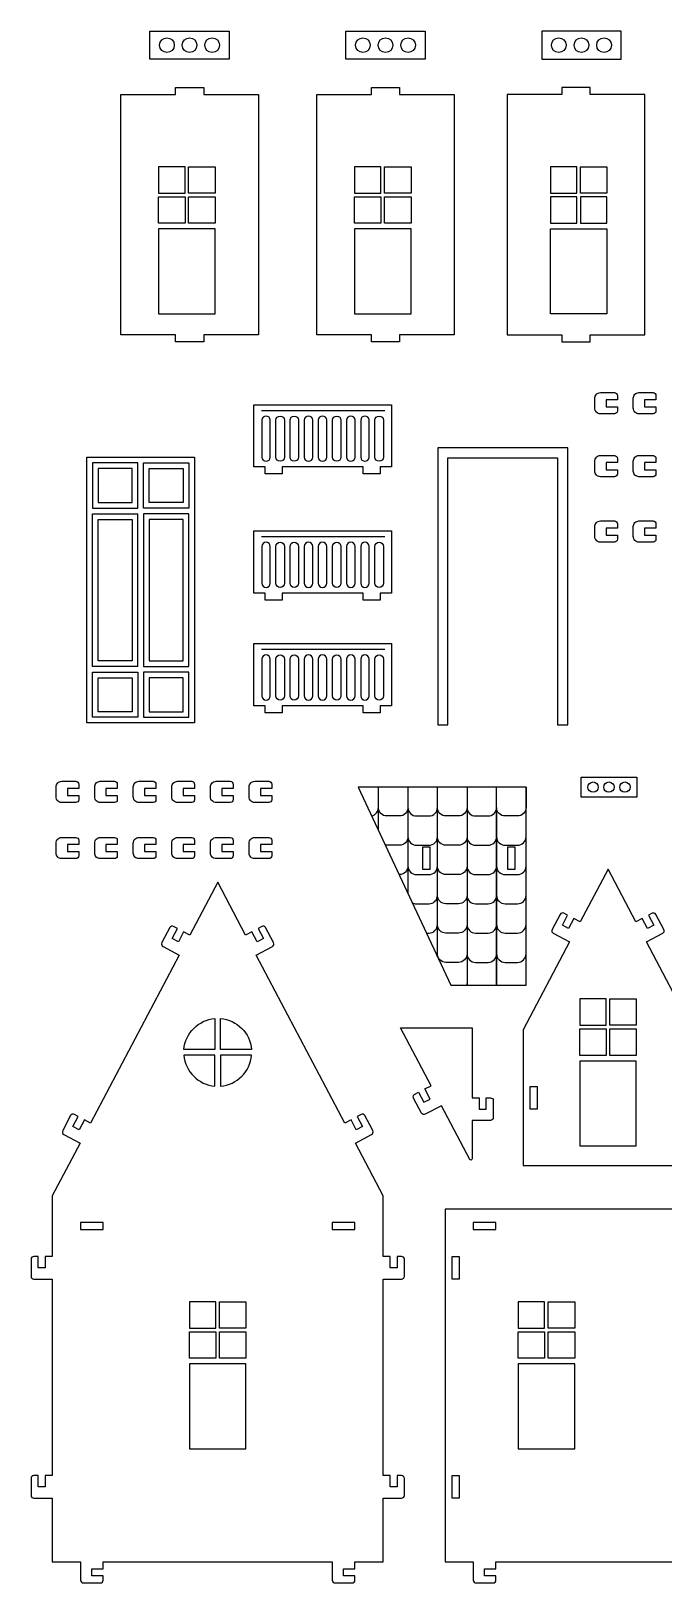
# Model space of a CAD drawing. Extents: x -605 to 415, y -428 to 236.
# Drawn here: x -265 to 4, y -428 to 231 of the extents above; entities that cross this region are included whole.
import ezdxf

# ---------------------------------------------------------------- set-up
doc = ezdxf.new("R2010")
doc.units = 0
doc.header["$MEASUREMENT"] = 0
doc.layers.add('LAYER1', color=7, linetype='CONTINUOUS')

msp = doc.modelspace()

# ---------------------------------------------------------------- linework, layer by layer
at = {"layer": 'LAYER1'}
for points in [[(-214.17, 230.96), (-180.57, 230.96), (-180.57, 218.96), (-214.17, 218.96)], [(-131.03, 230.96), (-97.43, 230.96), (-97.43, 218.96), (-131.03, 218.96)], [(-14.29, 230.96), (-47.89, 230.96), (-47.89, 218.96), (-14.29, 218.96)], [(-226.56, 203.96), (-203.37, 203.96), (-203.37, 206.96), (-191.37, 206.96), (-191.37, 203.96), (-168.18, 203.96), (-168.18, 101.96), (-191.37, 101.96), (-191.37, 98.96), (-203.37, 98.96), (-203.37, 101.96), (-226.56, 101.96)], [(-143.42, 203.96), (-120.23, 203.96), (-120.23, 206.96), (-108.23, 206.96), (-108.23, 203.96), (-85.04, 203.96), (-85.04, 101.96), (-108.23, 101.96), (-108.23, 98.96), (-120.23, 98.96), (-120.23, 101.96), (-143.42, 101.96)], [(-4.23, 203.96), (-27.42, 203.96), (-27.42, 206.96), (-39.42, 206.96), (-39.42, 203.96), (-62.61, 203.96), (-62.61, 101.96), (-39.42, 101.96), (-39.42, 98.96), (-27.42, 98.96), (-27.42, 101.96), (-4.23, 101.96)], [(-199.28, 173.36), (-210.53, 173.36), (-210.53, 162.11), (-199.28, 162.11)], [(-197.78, 162.11), (-197.78, 173.36), (-186.53, 173.36), (-186.53, 162.11)], [(-116.14, 173.36), (-127.39, 173.36), (-127.39, 162.11), (-116.14, 162.11)], [(-114.64, 162.11), (-114.64, 173.36), (-103.39, 173.36), (-103.39, 162.11)], [(-33, 162.11), (-33, 173.36), (-44.25, 173.36), (-44.25, 162.11)], [(-31.5, 173.36), (-20.25, 173.36), (-20.25, 162.11), (-31.5, 162.11)], [(-210.53, 149.36), (-210.53, 160.61), (-199.28, 160.61), (-199.28, 149.36)], [(-186.53, 149.36), (-197.78, 149.36), (-197.78, 160.61), (-186.53, 160.61)], [(-127.39, 149.36), (-127.39, 160.61), (-116.14, 160.61), (-116.14, 149.36)], [(-103.39, 149.36), (-114.64, 149.36), (-114.64, 160.61), (-103.39, 160.61)], [(-44.25, 149.36), (-33, 149.36), (-33, 160.61), (-44.25, 160.61)], [(-20.25, 149.36), (-20.25, 160.61), (-31.5, 160.61), (-31.5, 149.36)], [(-210.53, 110.96), (-186.53, 110.96), (-186.53, 146.96), (-210.53, 146.96)], [(-127.39, 110.96), (-103.39, 110.96), (-103.39, 146.96), (-127.39, 146.96)], [(-20.25, 110.96), (-44.25, 110.96), (-44.25, 146.96), (-20.25, 146.96)], [(-165.32, 45.92), (-170.12, 45.92), (-170.12, 72.32), (-111.74, 72.32), (-111.74, 45.92), (-116.54, 45.92), (-116.54, 42.92), (-123.74, 42.92), (-123.74, 45.92), (-158.12, 45.92), (-158.12, 42.92), (-165.32, 42.92)], [(-36.89, -63.56), (-36.89, 54.04), (-92.09, 54.04), (-92.09, -63.56), (-87.77, -63.56), (-87.77, 49.72), (-41.21, 49.72), (-41.21, -63.56)], [(-238.49, 47.62), (-238.49, 28.42), (-219.29, 28.42), (-219.29, 47.62)], [(-216.89, 28.42), (-216.89, 47.62), (-197.69, 47.62), (-197.69, 28.42)], [(-236.09, 45.22), (-236.09, 30.82), (-221.69, 30.82), (-221.69, 45.22)], [(-214.49, 30.82), (-214.49, 45.22), (-200.09, 45.22), (-200.09, 30.82)], [(-236.09, -36.38), (-236.09, 23.62), (-221.69, 23.62), (-221.69, -36.38)], [(-216.89, -38.78), (-197.69, -38.78), (-197.69, 26.02), (-216.89, 26.02)], [(-214.49, -36.38), (-200.09, -36.38), (-200.09, 23.62), (-214.49, 23.62)], [(-165.32, -7.61), (-170.12, -7.61), (-170.12, 18.79), (-111.74, 18.79), (-111.74, -7.61), (-116.54, -7.61), (-116.54, -10.61), (-123.74, -10.61), (-123.74, -7.61), (-158.12, -7.61), (-158.12, -10.61), (-165.32, -10.61)], [(-165.32, -55.5), (-170.12, -55.5), (-170.12, -29.1), (-111.74, -29.1), (-111.74, -55.5), (-116.54, -55.5), (-116.54, -58.5), (-123.74, -58.5), (-123.74, -55.5), (-158.12, -55.5), (-158.12, -58.5), (-165.32, -58.5)], [(-238.49, -41.18), (-219.29, -41.18), (-219.29, -60.38), (-238.49, -60.38)], [(-236.09, -43.58), (-221.69, -43.58), (-221.69, -57.98), (-236.09, -57.98)], [(-216.89, -60.38), (-197.69, -60.38), (-197.69, -41.18), (-216.89, -41.18)], [(-214.49, -57.98), (-200.09, -57.98), (-200.09, -43.58), (-214.49, -43.58)], [(-86.56, -174.12), (-86.56, -174.12), (-59.38, -174.12), (-54.57, -174.12), (-54.57, -90.07), (-125.77, -90.07), (-86.56, -174.12), (-86.56, -174.12), (-86.56, -174.12)], [(-31.25, -85.78), (-7.56, -85.78), (-7.56, -94.23), (-31.25, -94.23)], [(-98.4, -115.4), (-95.4, -115.4), (-95.4, -125), (-98.4, -125)], [(-62.38, -115.4), (-59.38, -115.4), (-59.38, -125), (-62.38, -125)], [(-62.38, -115.4), (-59.38, -115.4), (-59.38, -125), (-62.38, -125)], [(-20.56, -179.87), (-31.82, -179.87), (-31.82, -191.13), (-20.56, -191.13)], [(-19.06, -191.13), (-19.06, -179.87), (-7.8, -179.87), (-7.8, -191.13)], [(-31.82, -203.89), (-31.82, -192.63), (-20.56, -192.63), (-20.56, -203.89)], [(-7.8, -203.89), (-19.06, -203.89), (-19.06, -192.63), (-7.8, -192.63)], [(-31.82, -242.31), (-7.8, -242.31), (-7.8, -206.29), (-31.82, -206.29)], [(-52.83, -217.1), (-49.83, -217.1), (-49.83, -226.7), (-52.83, -226.7)], [(-243.62, -274.86), (-243.62, -277.86), (-234.02, -277.86), (-234.02, -274.86)], [(-136.81, -274.86), (-136.81, -277.86), (-127.21, -277.86), (-127.21, -274.86)], [(-76.96, -274.86), (-76.96, -277.86), (-67.36, -277.86), (-67.36, -274.86)], [(-85.96, -289.26), (-82.96, -289.26), (-82.96, -298.86), (-85.96, -298.86)], [(-186.17, -308.46), (-197.42, -308.46), (-197.42, -319.71), (-186.17, -319.71)], [(-184.67, -319.71), (-184.67, -308.46), (-173.42, -308.46), (-173.42, -319.71)], [(-46.7, -308.46), (-57.95, -308.46), (-57.95, -319.71), (-46.7, -319.71)], [(-45.2, -319.71), (-45.2, -308.46), (-33.95, -308.46), (-33.95, -319.71)], [(-197.42, -332.46), (-197.42, -321.21), (-186.17, -321.21), (-186.17, -332.46)], [(-173.42, -332.46), (-184.67, -332.46), (-184.67, -321.21), (-173.42, -321.21)], [(-57.95, -332.46), (-57.95, -321.21), (-46.7, -321.21), (-46.7, -332.46)], [(-33.95, -332.46), (-45.2, -332.46), (-45.2, -321.21), (-33.95, -321.21)], [(-197.42, -370.86), (-173.42, -370.86), (-173.42, -334.86), (-197.42, -334.86)], [(-57.95, -370.86), (-33.95, -370.86), (-33.95, -334.86), (-57.95, -334.86)], [(-85.96, -382.26), (-82.96, -382.26), (-82.96, -391.86), (-85.96, -391.86)]]:
    msp.add_lwpolyline(points, close=True, dxfattribs=at)
for points in [[(-17.05, 68.46), (-23.05, 68.46, -0.414214), (-25.45, 70.86), (-25.45, 75.06, -0.414214), (-23.05, 77.46), (-17.05, 77.46, -0.414214), (-15.85, 76.26), (-15.85, 74.46), (-20.65, 74.46), (-20.65, 71.46), (-15.85, 71.46), (-15.85, 69.66, -0.414214)], [(-0.67, 68.46), (-6.67, 68.46, -0.414214), (-9.07, 70.86), (-9.07, 75.06, -0.414214), (-6.67, 77.46), (-0.67, 77.46, -0.414214), (0.53, 76.26), (0.53, 74.46), (-4.27, 74.46), (-4.27, 71.46), (0.53, 71.46), (0.53, 69.66, -0.414214)], [(-163.13, 50.12), (-163.13, 65.72, 1), (-166.73, 65.72), (-166.73, 50.12, 1)], [(-160.73, 50.12), (-160.73, 65.72, -1), (-157.13, 65.72), (-157.13, 50.12, -1)], [(-154.73, 50.12), (-154.73, 65.72, -1), (-151.13, 65.72), (-151.13, 50.12, -1)], [(-145.13, 50.12), (-145.13, 65.72, 1), (-148.73, 65.72), (-148.73, 50.12, 1)], [(-139.13, 50.12), (-139.13, 65.72, 1), (-142.73, 65.72), (-142.73, 50.12, 1)], [(-136.73, 50.12), (-136.73, 65.72, -1), (-133.13, 65.72), (-133.13, 50.12, -1)], [(-127.13, 50.12), (-127.13, 65.72, 1), (-130.73, 65.72), (-130.73, 50.12, 1)], [(-121.13, 50.12), (-121.13, 65.72, 1), (-124.73, 65.72), (-124.73, 50.12, 1)], [(-118.73, 50.12), (-118.73, 65.72, -1), (-115.13, 65.72), (-115.13, 50.12, -1)], [(-17.05, 41.75), (-23.05, 41.75, -0.414214), (-25.45, 44.15), (-25.45, 48.35, -0.414214), (-23.05, 50.75), (-17.05, 50.75, -0.414214), (-15.85, 49.55), (-15.85, 47.75), (-20.65, 47.75), (-20.65, 44.75), (-15.85, 44.75), (-15.85, 42.95, -0.414214)], [(-0.67, 41.75), (-6.67, 41.75, -0.414214), (-9.07, 44.15), (-9.07, 48.35, -0.414214), (-6.67, 50.75), (-0.67, 50.75, -0.414214), (0.53, 49.55), (0.53, 47.75), (-4.27, 47.75), (-4.27, 44.75), (0.53, 44.75), (0.53, 42.95, -0.414214)], [(-17.05, 13.98), (-23.05, 13.98, -0.414214), (-25.45, 16.38), (-25.45, 20.58, -0.414214), (-23.05, 22.98), (-17.05, 22.98, -0.414214), (-15.85, 21.78), (-15.85, 19.98), (-20.65, 19.98), (-20.65, 16.98), (-15.85, 16.98), (-15.85, 15.18, -0.414214)], [(-0.67, 13.98), (-6.67, 13.98, -0.414214), (-9.07, 16.38), (-9.07, 20.58, -0.414214), (-6.67, 22.98), (-0.67, 22.98, -0.414214), (0.53, 21.78), (0.53, 19.98), (-4.27, 19.98), (-4.27, 16.98), (0.53, 16.98), (0.53, 15.18, -0.414214)], [(-163.13, -3.41), (-163.13, 12.19, 1), (-166.73, 12.19), (-166.73, -3.41, 1)], [(-160.73, -3.41), (-160.73, 12.19, -1), (-157.13, 12.19), (-157.13, -3.41, -1)], [(-154.73, -3.41), (-154.73, 12.19, -1), (-151.13, 12.19), (-151.13, -3.41, -1)], [(-145.13, -3.41), (-145.13, 12.19, 1), (-148.73, 12.19), (-148.73, -3.41, 1)], [(-139.13, -3.41), (-139.13, 12.19, 1), (-142.73, 12.19), (-142.73, -3.41, 1)], [(-136.73, -3.41), (-136.73, 12.19, -1), (-133.13, 12.19), (-133.13, -3.41, -1)], [(-127.13, -3.41), (-127.13, 12.19, 1), (-130.73, 12.19), (-130.73, -3.41, 1)], [(-121.13, -3.41), (-121.13, 12.19, 1), (-124.73, 12.19), (-124.73, -3.41, 1)], [(-118.73, -3.41), (-118.73, 12.19, -1), (-115.13, 12.19), (-115.13, -3.41, -1)], [(-163.13, -51.3), (-163.13, -35.7, 1), (-166.73, -35.7), (-166.73, -51.3, 1)], [(-160.73, -51.3), (-160.73, -35.7, -1), (-157.13, -35.7), (-157.13, -51.3, -1)], [(-154.73, -51.3), (-154.73, -35.7, -1), (-151.13, -35.7), (-151.13, -51.3, -1)], [(-145.13, -51.3), (-145.13, -35.7, 1), (-148.73, -35.7), (-148.73, -51.3, 1)], [(-139.13, -51.3), (-139.13, -35.7, 1), (-142.73, -35.7), (-142.73, -51.3, 1)], [(-136.73, -51.3), (-136.73, -35.7, -1), (-133.13, -35.7), (-133.13, -51.3, -1)], [(-127.13, -51.3), (-127.13, -35.7, 1), (-130.73, -35.7), (-130.73, -51.3, 1)], [(-121.13, -51.3), (-121.13, -35.7, 1), (-124.73, -35.7), (-124.73, -51.3, 1)], [(-118.73, -51.3), (-118.73, -35.7, -1), (-115.13, -35.7), (-115.13, -51.3, -1)], [(-245.61, -96.55), (-251.61, -96.55, -0.414214), (-254.01, -94.15), (-254.01, -89.95, -0.414214), (-251.61, -87.55), (-245.61, -87.55, -0.414214), (-244.41, -88.75), (-244.41, -90.55), (-249.21, -90.55), (-249.21, -93.55), (-244.41, -93.55), (-244.41, -95.35, -0.414214)], [(-229.23, -96.55), (-235.23, -96.55, -0.414214), (-237.63, -94.15), (-237.63, -89.95, -0.414214), (-235.23, -87.55), (-229.23, -87.55, -0.414214), (-228.03, -88.75), (-228.03, -90.55), (-232.83, -90.55), (-232.83, -93.55), (-228.03, -93.55), (-228.03, -95.35, -0.414214)], [(-212.85, -96.55), (-218.85, -96.55, -0.414214), (-221.25, -94.15), (-221.25, -89.95, -0.414214), (-218.85, -87.55), (-212.85, -87.55, -0.414214), (-211.65, -88.75), (-211.65, -90.55), (-216.45, -90.55), (-216.45, -93.55), (-211.65, -93.55), (-211.65, -95.35, -0.414214)], [(-196.47, -96.55), (-202.47, -96.55, -0.414214), (-204.87, -94.15), (-204.87, -89.95, -0.414214), (-202.47, -87.55), (-196.47, -87.55, -0.414214), (-195.27, -88.75), (-195.27, -90.55), (-200.07, -90.55), (-200.07, -93.55), (-195.27, -93.55), (-195.27, -95.35, -0.414214)], [(-180.09, -96.55), (-186.09, -96.55, -0.414214), (-188.49, -94.15), (-188.49, -89.95, -0.414214), (-186.09, -87.55), (-180.09, -87.55, -0.414214), (-178.89, -88.75), (-178.89, -90.55), (-183.69, -90.55), (-183.69, -93.55), (-178.89, -93.55), (-178.89, -95.35, -0.414214)], [(-163.71, -96.55), (-169.71, -96.55, -0.414214), (-172.11, -94.15), (-172.11, -89.95, -0.414214), (-169.71, -87.55), (-163.71, -87.55, -0.414214), (-162.51, -88.75), (-162.51, -90.55), (-167.31, -90.55), (-167.31, -93.55), (-162.51, -93.55), (-162.51, -95.35, -0.414214)], [(-245.61, -120.38), (-251.61, -120.38, -0.414214), (-254.01, -117.98), (-254.01, -113.78, -0.414214), (-251.61, -111.38), (-245.61, -111.38, -0.414214), (-244.41, -112.58), (-244.41, -114.38), (-249.21, -114.38), (-249.21, -117.38), (-244.41, -117.38), (-244.41, -119.18, -0.414214)], [(-229.23, -120.38), (-235.23, -120.38, -0.414214), (-237.63, -117.98), (-237.63, -113.78, -0.414214), (-235.23, -111.38), (-229.23, -111.38, -0.414214), (-228.03, -112.58), (-228.03, -114.38), (-232.83, -114.38), (-232.83, -117.38), (-228.03, -117.38), (-228.03, -119.18, -0.414214)], [(-212.85, -120.38), (-218.85, -120.38, -0.414214), (-221.25, -117.98), (-221.25, -113.78, -0.414214), (-218.85, -111.38), (-212.85, -111.38, -0.414214), (-211.65, -112.58), (-211.65, -114.38), (-216.45, -114.38), (-216.45, -117.38), (-211.65, -117.38), (-211.65, -119.18, -0.414214)], [(-196.47, -120.38), (-202.47, -120.38, -0.414214), (-204.87, -117.98), (-204.87, -113.78, -0.414214), (-202.47, -111.38), (-196.47, -111.38, -0.414214), (-195.27, -112.58), (-195.27, -114.38), (-200.07, -114.38), (-200.07, -117.38), (-195.27, -117.38), (-195.27, -119.18, -0.414214)], [(-180.09, -120.38), (-186.09, -120.38, -0.414214), (-188.49, -117.98), (-188.49, -113.78, -0.414214), (-186.09, -111.38), (-180.09, -111.38, -0.414214), (-178.89, -112.58), (-178.89, -114.38), (-183.69, -114.38), (-183.69, -117.38), (-178.89, -117.38), (-178.89, -119.18, -0.414214)], [(-163.71, -120.38), (-169.71, -120.38, -0.414214), (-172.11, -117.98), (-172.11, -113.78, -0.414214), (-169.71, -111.38), (-163.71, -111.38, -0.414214), (-162.51, -112.58), (-162.51, -114.38), (-167.31, -114.38), (-167.31, -117.38), (-162.51, -117.38), (-162.51, -119.18, -0.414214)], [(-244.23, -235.47), (-246.88, -234.07), (-244.64, -229.82), (-246.23, -228.98, 0.414214), (-247.85, -229.48), (-251.21, -235.85, 0.414214), (-250.71, -237.47), (-243.81, -241.11), (-255.62, -263.5), (-255.62, -289.26), (-258.62, -289.26), (-258.62, -294.06), (-261.62, -294.06), (-261.62, -289.26), (-263.42, -289.26, 0.414214), (-264.62, -290.46), (-264.62, -297.66, 0.414214), (-263.42, -298.86), (-255.62, -298.86), (-255.62, -382.26), (-258.62, -382.26), (-258.62, -387.06), (-261.62, -387.06), (-261.62, -382.26), (-263.42, -382.26, 0.414214), (-264.62, -383.46), (-264.62, -390.66, 0.414214), (-263.42, -391.86), (-255.62, -391.86), (-255.62, -418.86), (-243.62, -418.86), (-243.62, -426.66, 0.414214), (-242.42, -427.86), (-235.22, -427.86, 0.414214), (-234.02, -426.66), (-234.02, -424.86), (-238.82, -424.86), (-238.82, -421.86), (-234.02, -421.86), (-234.02, -418.86), (-136.81, -418.86), (-136.81, -426.66, 0.414214), (-135.61, -427.86), (-128.41, -427.86, 0.414214), (-127.21, -426.66), (-127.21, -424.86), (-132.01, -424.86), (-132.01, -421.86), (-127.21, -421.86), (-127.21, -418.86), (-115.21, -418.86), (-115.21, -391.86), (-107.41, -391.86, 0.414214), (-106.21, -390.66), (-106.21, -383.46, 0.414214), (-107.41, -382.26), (-109.21, -382.26), (-109.21, -387.06), (-112.21, -387.06), (-112.21, -382.26), (-115.21, -382.26), (-115.21, -298.86), (-107.41, -298.86, 0.414214), (-106.21, -297.66), (-106.21, -290.46, 0.414214), (-107.41, -289.26), (-109.21, -289.26), (-109.21, -294.06), (-112.21, -294.06), (-112.21, -289.26), (-115.21, -289.26), (-115.21, -263.5), (-127.02, -241.11), (-120.12, -237.47, 0.414214), (-119.62, -235.85), (-122.98, -229.48, 0.414214), (-124.6, -228.98), (-126.19, -229.82), (-123.95, -234.07), (-126.61, -235.47), (-128.85, -231.22), (-131.5, -232.62), (-169.13, -161.29), (-162.23, -157.65, 0.414214), (-161.73, -156.03), (-165.08, -149.66, 0.414214), (-166.71, -149.16), (-168.3, -150), (-166.06, -154.24), (-168.71, -155.64), (-170.95, -151.4), (-173.6, -152.8), (-185.42, -130.41), (-197.23, -152.8), (-199.88, -151.4), (-202.12, -155.64), (-204.77, -154.24), (-202.54, -150), (-204.13, -149.16, 0.414214), (-205.75, -149.66), (-209.11, -156.03, 0.414214), (-208.61, -157.65), (-201.71, -161.29), (-239.33, -232.62), (-241.99, -231.22)], [(-186.62, -188.26), (-186.62, -201.4), (-199.76, -201.4, -0.366118)], [(-184.22, -188.26, -0.366118), (-171.07, -201.4), (-184.22, -201.4)], [(-77.49, -221.9), (-74.48, -221.9), (-74.48, -226.7), (-71.48, -226.7), (-71.48, -221.9), (-69.68, -221.9, -0.414214), (-68.48, -223.1), (-68.48, -230.3, -0.414214), (-69.68, -231.5), (-77.49, -231.5), (-77.49, -247.86, -0.782614), (-78.39, -248.08), (-90.43, -225.26), (-97.33, -228.9, -0.414214), (-98.96, -228.4), (-102.32, -222.03, -0.414214), (-101.82, -220.4), (-100.22, -219.56), (-97.98, -223.81), (-95.33, -222.41), (-97.57, -218.16), (-94.91, -216.76), (-94.91, -216.76), (-94.91, -216.76), (-107.86, -192.22), (-97.48, -192.22), (-97.48, -192.22), (-87.87, -192.22), (-87.87, -192.22), (-77.49, -192.22)], [(-186.62, -216.94), (-186.62, -203.8), (-199.76, -203.8, 0.366118)], [(-184.22, -216.94, 0.366118), (-171.07, -203.8), (-184.22, -203.8)]]:
    msp.add_lwpolyline(points, format="xyb", close=True, dxfattribs=at)
for points in [[(-166.83, 69.92), (-114.55, 69.92)], [(-195.29, -62.78), (-240.89, -62.78), (-240.89, 50.02), (-195.29, 50.02), (-195.29, -62.78)], [(-240.89, 50.02), (-240.89, 50.02)], [(-219.29, -38.78), (-238.49, -38.78), (-238.49, 26.02), (-219.29, 26.02)], [(-219.29, -38.78), (-219.29, 26.02)], [(-166.83, 16.39), (-114.55, 16.39)], [(-166.83, -31.5), (-114.55, -31.5)], [(-117.23, -108.37), (-117.23, -98.67)], [(-104.7, -123.52), (-104.7, -135.23)], [(-104.7, -123.52), (-104.7, -135.23)], [(-92.17, -162.09), (-92.17, -160.81)], [(-92.17, -162.09), (-92.17, -160.81)]]:
    msp.add_lwpolyline(points, dxfattribs=at)
for points in [[(-120.11, -102.2, 0.356178), (-117.23, -98.67), (-117.23, -90.07)], [(-104.7, -90.07), (-104.7, -98.67, -0.414214), (-108.3, -102.27), (-113.63, -102.27, -0.414214), (-117.23, -98.67), (-117.23, -90.07)], [(-104.7, -90.07), (-104.7, -98.67, 0.414214), (-101.1, -102.27), (-95.77, -102.27, 0.414214), (-92.17, -98.67), (-92.17, -90.07)], [(-79.64, -90.07), (-79.64, -98.67, -0.414214), (-83.24, -102.27), (-88.57, -102.27, -0.414214), (-92.17, -98.67), (-92.17, -90.07)], [(-79.64, -90.07), (-79.64, -98.67, 0.414214), (-76.03, -102.27), (-70.71, -102.27, 0.414214), (-67.1, -98.67), (-67.1, -90.07)], [(-54.57, -90.07), (-54.57, -98.67, -0.414214), (-58.18, -102.27), (-63.5, -102.27, -0.414214), (-67.1, -98.67), (-67.1, -90.07)], [(-104.7, -98.67), (-104.7, -111.1, -0.414214), (-108.3, -114.7), (-113.63, -114.7, -0.047441), (-114.31, -114.63, -0.047441)], [(-104.7, -98.67), (-104.7, -111.1, 0.414214), (-101.1, -114.7), (-95.77, -114.7, 0.414214), (-92.17, -111.1), (-92.17, -98.67)], [(-79.64, -98.67), (-79.64, -111.1, -0.414214), (-83.24, -114.7), (-88.57, -114.7, -0.414214), (-92.17, -111.1), (-92.17, -98.67)], [(-79.64, -98.67), (-79.64, -111.1, 0.414214), (-76.03, -114.7), (-70.71, -114.7, 0.414214), (-67.1, -111.1), (-67.1, -98.67)], [(-67.1, -98.67), (-67.1, -111.1, 0.414214), (-63.5, -114.7), (-58.18, -114.7, 0.414214), (-54.57, -111.1), (-54.57, -98.67)], [(-104.7, -111.1), (-104.7, -123.52, -0.414214), (-108.3, -127.13), (-108.48, -127.13)], [(-104.7, -111.1), (-104.7, -123.52, 0.414214), (-101.1, -127.13), (-95.77, -127.13, 0.414214), (-92.17, -123.52), (-92.17, -111.1)], [(-79.64, -111.1), (-79.64, -123.52, -0.414214), (-83.24, -127.13), (-88.57, -127.13, -0.414214), (-92.17, -123.52), (-92.17, -111.1)], [(-79.64, -111.1), (-79.64, -123.52, 0.414214), (-76.03, -127.13), (-70.71, -127.13, 0.414214), (-67.1, -123.52), (-67.1, -111.1)], [(-67.1, -111.1), (-67.1, -123.52, 0.414214), (-63.5, -127.13), (-58.18, -127.13, 0.414214), (-54.57, -123.52), (-54.57, -111.1)], [(-102.91, -139.07, 0.13254), (-101.1, -139.55), (-95.77, -139.55, 0.414214), (-92.17, -135.95), (-92.17, -123.52)], [(-79.64, -123.52), (-79.64, -135.95, -0.414214), (-83.24, -139.55), (-88.57, -139.55, -0.414214), (-92.17, -135.95), (-92.17, -123.52)], [(-79.64, -123.52), (-79.64, -135.95, 0.414214), (-76.03, -139.55), (-70.71, -139.55, 0.414214), (-67.1, -135.95), (-67.1, -123.52)], [(-67.1, -123.52), (-67.1, -135.95, 0.414214), (-63.5, -139.55), (-58.18, -139.55, 0.414214), (-54.57, -135.95), (-54.57, -123.52)], [(16.21, -193.11), (-3.51, -155.72), (3.39, -152.08, 0.414214), (3.89, -150.46), (0.53, -144.09, 0.414214), (-1.09, -143.58), (-2.68, -144.42), (-0.44, -148.67), (-3.1, -150.07), (-5.34, -145.82), (-7.99, -147.22), (-19.81, -124.82), (-31.63, -147.22), (-34.29, -145.82), (-36.53, -150.07), (-39.18, -148.67), (-36.94, -144.42), (-38.53, -143.58, 0.414214), (-40.16, -144.09), (-43.52, -150.46, 0.414214), (-43.02, -152.08), (-36.11, -155.72), (-55.83, -193.11), (-55.83, -250.69), (16.21, -250.69)], [(-96.88, -151.98), (-95.77, -151.98, 0.414214), (-92.17, -148.38), (-92.17, -135.95)], [(-79.64, -135.95), (-79.64, -148.38, -0.414214), (-83.24, -151.98), (-88.57, -151.98, -0.414214), (-92.17, -148.38), (-92.17, -135.95)], [(-79.64, -135.95), (-79.64, -148.38, 0.414214), (-76.03, -151.98), (-70.71, -151.98, 0.414214), (-67.1, -148.38), (-67.1, -135.95)], [(-67.1, -135.95), (-67.1, -148.38, 0.414214), (-63.5, -151.98), (-58.18, -151.98, 0.414214), (-54.57, -148.38), (-54.57, -135.95)], [(-92.31, -161.79, 0.0694), (-92.17, -160.81), (-92.17, -148.38)], [(-79.64, -148.38), (-79.64, -160.81, -0.414214), (-83.24, -164.41), (-88.57, -164.41, -0.414214), (-92.17, -160.81), (-92.17, -148.38)], [(-79.64, -148.38), (-79.64, -160.81, 0.414214), (-76.03, -164.41), (-70.71, -164.41, 0.414214), (-67.1, -160.81), (-67.1, -148.38)], [(-67.1, -148.38), (-67.1, -160.81, 0.414214), (-63.5, -164.41), (-58.18, -164.41, 0.414214), (-54.57, -160.81), (-54.57, -148.38)], [(-79.64, -160.81), (-79.64, -173.24, -0.062017), (-79.75, -174.12, -0.062017)], [(-79.64, -160.81), (-79.64, -173.24, 0.062017), (-79.53, -174.12, 0.062017)], [(-67.21, -174.12, 0.062017), (-67.1, -173.24), (-67.1, -160.81)], [(-67.1, -160.81), (-67.1, -173.24, 0.062017), (-66.99, -174.12, 0.062017)], [(-54.68, -174.12, 0.062017), (-54.57, -173.24), (-54.57, -160.81)], [(70.62, -269.19), (-88.96, -269.19), (-88.96, -418.86), (-76.96, -418.86), (-76.96, -426.66, 0.414214), (-75.76, -427.86), (-68.56, -427.86, 0.414214), (-67.36, -426.66), (-67.36, -424.86), (-72.16, -424.86), (-72.16, -421.86), (-67.36, -421.86), (-67.36, -418.86), (213.44, -418.86)]]:
    msp.add_lwpolyline(points, format="xyb", dxfattribs=at)
for centre, radius in [((-206.97, 224.96), 3.11), ((-197.37, 224.96), 3.11), ((-187.77, 224.96), 3.11), ((-123.83, 224.96), 3.11), ((-114.23, 224.96), 3.11), ((-104.63, 224.96), 3.11), ((-40.69, 224.96), 3.11), ((-31.09, 224.96), 3.11), ((-21.49, 224.96), 3.11), ((-26.17, -90), 2.19), ((-19.41, -90), 2.19), ((-12.63, -90), 2.19)]:
    msp.add_circle(centre, radius, dxfattribs=at)

doc.saveas('drawing.dxf')
